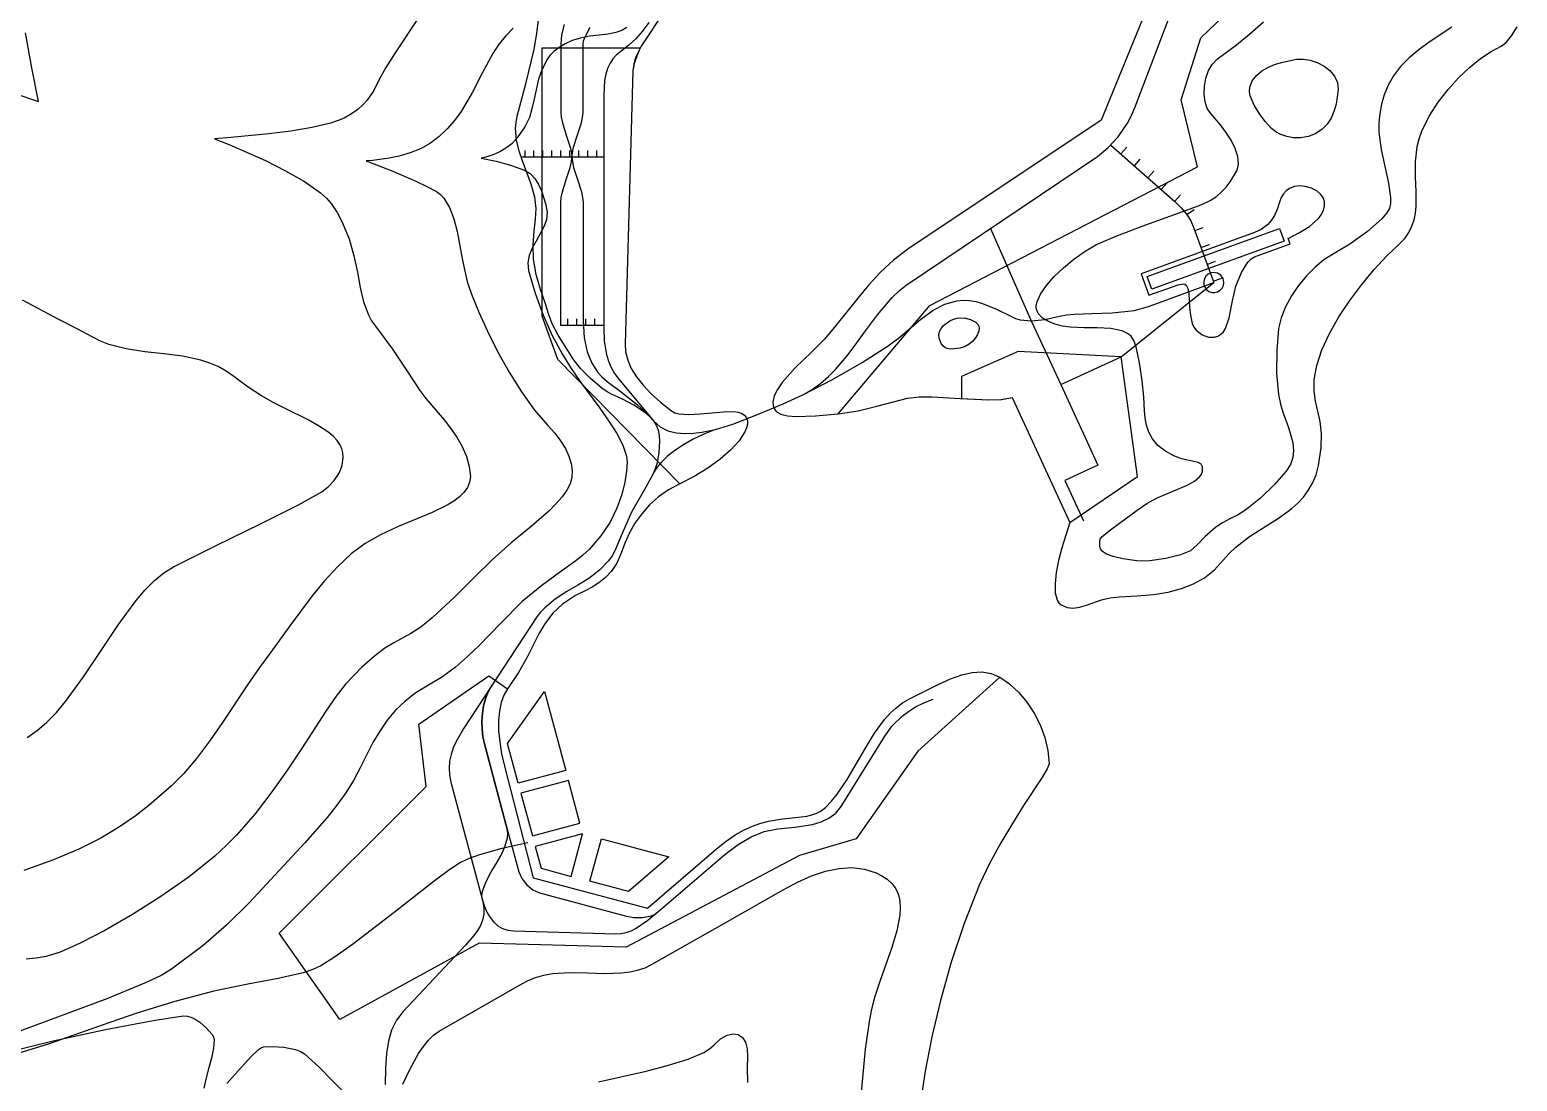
# Model space of a CAD drawing. Header units: millimetres. Extents: x 2 to 2848, y 1 to 2248.
# Drawn here: x 2238.1 to 2569.7, y 1083.5 to 1317.9 of the extents above; entities that cross this region are included whole.
import ezdxf

# ---------------------------------------------------------------- set-up
doc = ezdxf.new("R2010")
doc.units = ezdxf.units.MM
for name, color, linetype in [('1000m', 7, 'CONTINUOUS'), ('100m', 7, 'CONTINUOUS'), ('200m', 7, 'CONTINUOUS'), ('500m', 7, 'CONTINUOUS'), ('島嶼', 7, 'CONTINUOUS'), ('市街地', 7, 'CONTINUOUS'), ('新幹線', 7, 'CONTINUOUS'), ('東萊單軌', 7, 'CONTINUOUS'), ('河川・湖沼', 7, 'CONTINUOUS'), ('海岸線', 7, 'CONTINUOUS'), ('硅州地鉄', 7, 'CONTINUOUS'), ('硅州埠頭線', 7, 'CONTINUOUS'), ('空港', 7, 'CONTINUOUS'), ('臨海線', 7, 'CONTINUOUS'), ('長洲地鉄', 7, 'CONTINUOUS')]:
    doc.layers.add(name, color=color, linetype=linetype)

msp = doc.modelspace()

# ---------------------------------------------------------------- linework, layer by layer
at = {"layer": '1000m', "color": 1}
msp.add_lwpolyline([(2237.5384, 1160.19739), (2239.782995, 1161.692366), (2241.958656, 1163.561037), (2244.074276, 1165.748525), (2246.138745, 1168.199951), (2250.149796, 1173.6751), (2254.062937, 1179.547455), (2257.949299, 1185.377984), (2261.880011, 1190.727657), (2263.884226, 1193.084975), (2265.926201, 1195.157442), (2268.014829, 1196.89018), (2270.159, 1198.22831), (2279.661972, 1202.988893), (2289.55665, 1207.823445), (2298.020553, 1212.031559), (2303.2312, 1214.91283), (2304.688493, 1216.056428), (2306.009358, 1217.463577), (2307.082172, 1219.075365), (2307.795312, 1220.83288), (2308.037158, 1222.677211), (2307.946463, 1223.613523), (2307.696086, 1224.549448), (2307.272074, 1225.477621), (2306.660474, 1226.390678), (2305.847334, 1227.281256), (2304.8187, 1228.14199), (2302.520138, 1229.677473), (2300.171966, 1230.988026), (2295.227575, 1233.399614), (2292.581749, 1234.733284), (2289.787097, 1236.307295), (2286.818815, 1238.237964), (2283.6521, 1240.64161), (2281.958461, 1241.858784), (2280.161342, 1242.850777), (2278.275083, 1243.646659), (2276.314023, 1244.275496), (2272.224865, 1245.148311), (2268.008588, 1245.701765), (2263.779912, 1246.168403), (2259.653558, 1246.780769), (2255.744247, 1247.771406), (2253.906833, 1248.481247), (2252.1667, 1249.37286), (2248.564313, 1251.362401), (2244.630167, 1253.382948), (2236.523137, 1257.641085)], dxfattribs=at)
at = {"layer": '100m', "color": 1}
for points in [[(2371.256512, 1318.467131), (2370.164684, 1317.805574), (2368.798755, 1317.300653), (2367.116876, 1316.949155), (2365.0772, 1316.74787), (2362.888547, 1316.51506), (2360.888502, 1316.09558), (2359.087733, 1315.518088), (2357.496912, 1314.811242), (2356.126709, 1314.003701), (2354.987792, 1313.124121), (2354.090833, 1312.201162), (2353.4465, 1311.26348), (2352.187645, 1308.759183), (2351.558012, 1306.941499), (2350.5255, 1302.18199), (2350.097108, 1300.309717), (2349.533087, 1298.394842), (2348.539523, 1296.283292), (2346.8225, 1293.82099), (2345.590859, 1292.535191), (2344.260553, 1291.513222), (2342.912608, 1290.726605), (2341.62805, 1290.146865), (2339.573197, 1289.494111), (2338.7442, 1289.32715), (2342.141813, 1288.611298), (2345.289464, 1287.773747), (2348.4258, 1286.66735), (2349.668561, 1285.894431), (2350.711156, 1284.793007), (2351.566055, 1283.469731), (2352.245725, 1282.031255), (2353.129256, 1279.23531), (2353.4615, 1277.25839), (2353.323658, 1275.592647), (2352.773703, 1273.975456), (2351.044025, 1270.815664), (2350.167588, 1269.237529), (2349.485609, 1267.63688), (2349.149732, 1265.995949), (2349.3116, 1264.29697), (2350.8318, 1259.212857), (2352.617575, 1254.343012), (2354.620813, 1249.796685), (2356.7934, 1245.68312), (2358.68139, 1242.673317), (2360.798261, 1239.633122), (2365.207588, 1233.616094), (2367.244516, 1230.716526), (2368.99927, 1227.941101), (2370.344086, 1225.328451), (2371.1512, 1222.91721), (2371.290411, 1221.508278), (2371.203791, 1219.527219), (2370.836731, 1217.089766), (2370.134625, 1214.311654), (2369.042866, 1211.308616), (2367.506847, 1208.196387), (2365.471961, 1205.0907), (2362.8836, 1202.10729), (2361.44238, 1200.787768), (2359.850275, 1199.520812), (2356.271775, 1196.961156), (2352.264838, 1194.061438), (2347.9462, 1190.45477), (2343.168786, 1185.681984), (2338.321237, 1180.647131), (2335.760441, 1178.18925), (2333.049245, 1175.855236), (2330.143361, 1173.708217), (2326.9985, 1171.81132), (2324.22466, 1170.132588), (2321.806269, 1168.269288), (2319.690493, 1166.224836), (2317.8245, 1164.002651), (2316.155457, 1161.60615), (2314.630531, 1159.038749), (2311.8017, 1153.40492), (2310.31917, 1150.562115), (2308.588569, 1147.796436), (2306.623452, 1145.06658), (2304.437375, 1142.331245), (2299.456569, 1136.678929), (2293.7546, 1130.50907), (2287.144952, 1123.408608), (2282.027588, 1118.312647), (2276.776705, 1113.821768), (2269.7665, 1108.53655), (2267.42161, 1107.114887), (2264.120452, 1105.512559), (2255.300563, 1101.880931), (2233.3491, 1093.715)], [(2555.156362, 1318.488378), (2550.30085, 1315.322485), (2547.911461, 1313.565238), (2545.690887, 1311.700562), (2543.746558, 1309.735033), (2542.1859, 1307.67523), (2541.006359, 1305.563543), (2540.11622, 1303.445278), (2539.489175, 1301.331396), (2539.098912, 1299.232861), (2538.919124, 1297.160635), (2538.923498, 1295.125679), (2539.3795, 1291.21143), (2541.016575, 1283.751265), (2541.484291, 1280.556142), (2541.476971, 1279.22277), (2541.2504, 1278.11522), (2540.634702, 1277.028496), (2539.552008, 1275.770764), (2536.362737, 1272.970286), (2532.436798, 1270.16981), (2528.5284, 1267.82536), (2526.648015, 1266.61915), (2524.710627, 1265.016107), (2522.799547, 1263.092967), (2520.998087, 1260.926465), (2519.389561, 1258.593338), (2518.05728, 1256.170321), (2517.084555, 1253.734149), (2516.5547, 1251.36156), (2516.148398, 1246.465085), (2516.110412, 1241.375684), (2516.528445, 1236.602), (2516.935876, 1234.492504), (2517.4902, 1232.65268), (2518.764747, 1229.238309), (2519.305553, 1227.522353), (2519.6885, 1225.823936), (2519.843429, 1224.1606), (2519.700178, 1222.549883), (2519.188589, 1221.009327), (2518.2385, 1219.55647), (2515.622191, 1216.60106), (2512.602475, 1213.593026), (2509.267047, 1210.900699), (2507.508345, 1209.788029), (2505.7036, 1208.89241), (2504.005917, 1208.042114), (2502.540631, 1207.071231), (2500.184475, 1204.986949), (2498.389581, 1203.07806), (2496.9104, 1201.78306), (2494.682661, 1200.90782), (2491.375137, 1200.103909), (2487.841845, 1199.578306), (2486.257416, 1199.484551), (2484.9368, 1199.53799), (2484.9368, 1199.53799), (2481.851277, 1199.991457), (2479.651514, 1200.499738), (2478.188422, 1201.047483), (2477.312913, 1201.619345), (2476.875895, 1202.199977), (2476.72828, 1202.77403), (2476.7049, 1203.84101), (2476.78439, 1204.342758), (2477.156602, 1204.887418), (2478.739687, 1206.235343), (2481.375155, 1208.144526), (2484.984, 1210.87471), (2487.145757, 1212.341825), (2489.474133, 1213.561192), (2494.104562, 1215.528548), (2496.143528, 1216.412468), (2497.822936, 1217.320504), (2499.011241, 1218.320623), (2499.380123, 1218.876453), (2499.5769, 1219.48079), (2499.5992, 1220.502469), (2499.264128, 1221.129509), (2498.600186, 1221.493458), (2497.635875, 1221.72586), (2494.920159, 1222.322211), (2493.225759, 1222.949251), (2491.345, 1223.97093), (2489.647313, 1225.291511), (2488.427583, 1226.712945), (2487.602496, 1228.213308), (2487.088738, 1229.770674), (2486.802993, 1231.363119), (2486.661948, 1232.968718), (2486.4807, 1236.13168), (2486.121134, 1239.709754), (2485.56865, 1243.708771), (2484.770616, 1247.286838), (2484.26307, 1248.654923), (2483.6744, 1249.60206), (2482.88658, 1250.227277), (2481.826895, 1250.709984), (2480.556735, 1251.065528), (2479.137488, 1251.309256), (2476.097286, 1251.522656), (2473.1974, 1251.47296), (2470.079945, 1251.606242), (2468.351306, 1251.891505), (2466.659312, 1252.334445), (2465.116405, 1252.944011), (2463.835023, 1253.72915), (2462.927608, 1254.698811), (2462.5066, 1255.86194), (2462.520287, 1256.537442), (2462.694506, 1257.293609), (2463.481527, 1259.002998), (2464.781644, 1260.900216), (2466.508838, 1262.895374), (2468.577089, 1264.89858), (2470.90038, 1266.819945), (2473.39269, 1268.569578), (2475.968, 1270.05759), (2480.124392, 1271.877973), (2486.096337, 1274.180617), (2497.6703, 1278.2895), (2499.615423, 1279.034668), (2501.267489, 1279.865524), (2502.66572, 1280.779815), (2503.849337, 1281.77529), (2504.857563, 1282.849695), (2505.729617, 1284.000776), (2507.2221, 1286.52396), (2507.491987, 1287.226051), (2507.609745, 1287.991986), (2507.446994, 1289.671388), (2506.850077, 1291.474169), (2505.935225, 1293.31233), (2504.81867, 1295.097873), (2503.616644, 1296.742799), (2501.4211, 1299.25881), (2500.64898, 1300.379883), (2500.155306, 1301.842976), (2499.937886, 1303.534083), (2499.994525, 1305.339196), (2500.32303, 1307.144308), (2500.921206, 1308.83541), (2501.786861, 1310.298497), (2502.9178, 1311.41956), (2507.167005, 1314.609159), (2510.117521, 1316.991871), (2513.203787, 1319.689903)], [(2321.3041, 1082.90333), (2322.91105, 1086.331829), (2324.83525, 1089.73573), (2325.89635, 1091.287788), (2327.0128, 1092.664896), (2328.176612, 1093.810786), (2329.3798, 1094.66919), (2347.305, 1104.96568), (2349.065754, 1105.948527), (2350.883395, 1106.680899), (2352.74831, 1107.196675), (2354.650887, 1107.529738), (2358.53058, 1107.783242), (2362.445575, 1107.712456), (2366.318973, 1107.588427), (2370.073875, 1107.682199), (2371.88286, 1107.895463), (2373.633384, 1108.264818), (2375.315834, 1108.824147), (2376.9206, 1109.60733), (2393.17405, 1118.861485), (2406.0828, 1126.19216), (2409.289725, 1127.922621), (2412.444941, 1129.324211), (2415.530729, 1130.356653), (2418.529375, 1130.979672), (2421.423161, 1131.152995), (2424.194372, 1130.836346), (2426.82529, 1129.989449), (2428.082603, 1129.354572), (2429.2982, 1128.57203), (2430.416883, 1127.572589), (2431.240222, 1126.416903), (2431.79449, 1125.119873), (2432.105958, 1123.696397), (2432.200899, 1122.161377), (2432.105587, 1120.529711), (2431.449288, 1117.036046), (2430.34724, 1113.334602), (2429.009623, 1109.544577), (2427.646617, 1105.785173), (2426.4684, 1102.17559), (2425.822795, 1099.632595), (2425.27385, 1096.840935), (2424.403375, 1090.668967), (2423.1341, 1077.07187)], [(2233.6788, 1090.18536), (2243.368425, 1092.543311), (2255.0163, 1095.052449), (2265.657825, 1097.107624), (2272.3284, 1098.10369), (2273.309047, 1098.049665), (2274.255964, 1097.774528), (2275.162027, 1097.322527), (2276.020112, 1096.737913), (2277.563855, 1095.347834), (2278.8302, 1093.95828), (2279.119408, 1093.42642), (2279.247362, 1092.716295), (2279.115916, 1090.874038), (2278.628674, 1088.657094), (2277.97845, 1086.291045), (2277.358057, 1084.001476), (2276.960309, 1082.013969)], [(2282.089604, 1083.037491), (2283.9574, 1085.11995), (2287.565959, 1089.157662), (2289.07808, 1090.560952), (2289.711085, 1090.987964), (2290.243, 1091.18589), (2292.218114, 1091.288597), (2294.800662, 1091.11091), (2297.381955, 1090.588605), (2298.481914, 1090.178151), (2299.3533, 1089.65746), (2302.570573, 1086.77215), (2305.727837, 1083.550759), (2308.776258, 1080.482245)]]:
    msp.add_lwpolyline(points, dxfattribs=at)
msp.add_lwpolyline([(2445.5546, 1246.96496), (2443.42205, 1246.767102), (2442.680323, 1246.884558), (2442.1103, 1247.132081), (2441.678483, 1247.499031), (2441.351375, 1247.974767), (2440.8773, 1249.21003), (2440.800675, 1249.924671), (2440.965759, 1250.647535), (2441.333639, 1251.351765), (2441.8654, 1252.010504), (2443.264916, 1253.084076), (2444.054843, 1253.445194), (2444.853, 1253.65339), (2446.430177, 1253.682261), (2447.881737, 1253.352316), (2449.023305, 1252.775346), (2449.6705, 1252.06314), (2449.791377, 1251.491109), (2449.71125, 1250.795418), (2449.439854, 1250.028576), (2448.986925, 1249.243094), (2448.362199, 1248.491481), (2447.575412, 1247.826248), (2446.636301, 1247.299904), (2445.5546, 1246.96496)], close=True, dxfattribs=at)
at = {"layer": '200m', "color": 1}
msp.add_lwpolyline([(2345.913922, 1318.283867), (2344.246725, 1316.585619), (2342.733493, 1314.702611), (2341.366528, 1312.681034), (2339.0406, 1308.40693), (2336.846056, 1304.021965), (2334.294325, 1299.73554), (2332.834475, 1297.72166), (2331.225281, 1295.84327), (2329.446728, 1294.137323), (2327.4788, 1292.64077), (2325.279118, 1291.415198), (2322.913153, 1290.472923), (2320.522556, 1289.776995), (2318.248975, 1289.290461), (2314.619459, 1288.797769), (2313.1578, 1288.69923), (2319.102975, 1286.416424), (2324.243409, 1284.209573), (2326.68737, 1283.028394), (2328.7926, 1281.86723), (2329.671906, 1281.211269), (2330.444397, 1280.388639), (2331.709741, 1278.315738), (2332.670232, 1275.793256), (2333.407475, 1272.96592), (2334.538622, 1266.975602), (2335.095731, 1264.102076), (2335.756, 1261.50261), (2336.763281, 1258.62132), (2338.260497, 1254.961308), (2340.177858, 1250.755778), (2342.445575, 1246.237935), (2344.993857, 1241.640984), (2347.752916, 1237.19813), (2350.65296, 1233.142577), (2353.6242, 1229.70753), (2355.175729, 1227.994595), (2356.485011, 1226.275062), (2357.540678, 1224.564665), (2358.331363, 1222.879139), (2358.845695, 1221.234219), (2359.072308, 1219.645641), (2358.999832, 1218.12914), (2358.6169, 1216.70045), (2357.8907, 1215.284472), (2356.822689, 1213.79767), (2355.452899, 1212.243123), (2353.821363, 1210.62391), (2349.93318, 1207.203805), (2345.4784, 1203.56199), (2341.194067, 1199.790839), (2337.217638, 1195.859565), (2332.970214, 1191.608041), (2327.8729, 1186.87614), (2325.289441, 1184.79174), (2323.129303, 1183.366166), (2319.329075, 1181.304469), (2317.314027, 1180.074832), (2314.972384, 1178.316992), (2312.116668, 1175.734194), (2308.5594, 1172.02968), (2306.457979, 1169.413835), (2304.126916, 1166.046631), (2298.6998, 1157.653174), (2295.565718, 1152.92443), (2292.125934, 1148.039352), (2288.361433, 1143.146693), (2284.2532, 1138.39521), (2281.95932, 1136.069004), (2279.395809, 1133.734906), (2273.650041, 1129.122332), (2267.396189, 1124.716072), (2261.01455, 1120.674711), (2254.885417, 1117.156836), (2249.389084, 1114.321033), (2244.905847, 1112.325885), (2241.816, 1111.32998), (2239.557312, 1110.967646), (2237.32018, 1110.771595)], dxfattribs=at)
for points in [[(2510.1021, 1305.15623), (2510.657549, 1306.552338), (2511.593727, 1307.744077), (2512.827544, 1308.745217), (2514.275913, 1309.56953), (2515.855742, 1310.230787), (2517.483942, 1310.742761), (2520.5531, 1311.37394), (2522.025371, 1311.415024), (2523.599956, 1311.1569), (2525.180738, 1310.622825), (2526.6716, 1309.836051), (2527.976424, 1308.819834), (2528.999094, 1307.597429), (2529.643491, 1306.192089), (2529.8135, 1304.62707), (2529.356672, 1301.338379), (2528.894941, 1299.75062), (2528.242525, 1298.260529), (2527.373068, 1296.913065), (2526.260216, 1295.753187), (2524.877611, 1294.825852), (2523.1989, 1294.17602), (2521.438281, 1293.85692), (2519.829591, 1293.855629), (2518.37593, 1294.117888), (2517.0804, 1294.589435), (2515.946101, 1295.216011), (2514.976134, 1295.943356), (2513.5416, 1297.48331), (2512.311881, 1299.170208), (2511.067125, 1301.132829), (2510.199731, 1303.18892), (2510.03017, 1304.195064), (2510.1021, 1305.15623)], [(2485.8848, 1263.54102), (2487.6328, 1258.73438), (2494.1379, 1261.10039), (2495.252065, 1261.312422), (2495.645655, 1261.220554), (2495.947972, 1261.008976), (2496.331949, 1260.26333), (2496.510325, 1259.148765), (2496.675591, 1256.105992), (2496.875138, 1254.324342), (2497.2944, 1252.46689), (2497.645669, 1251.66707), (2498.155547, 1250.980619), (2499.48535, 1249.960201), (2500.952253, 1249.430398), (2502.2247, 1249.41597), (2503.010597, 1249.666894), (2503.680545, 1250.047415), (2504.252068, 1250.601376), (2504.742688, 1251.372622), (2505.551311, 1253.742352), (2506.2466, 1257.50736), (2507.033397, 1260.80159), (2508.259825, 1263.8024), (2509.708816, 1266.10292), (2510.448938, 1266.863424), (2511.1633, 1267.29628), (2519.1426, 1270.20117), (2518.699, 1271.4201), (2521.221263, 1272.715071), (2523.406914, 1274.10981), (2525.3492, 1275.80363), (2526.07393, 1276.759091), (2526.559869, 1277.731399), (2526.796892, 1278.696765), (2526.774875, 1279.6314), (2526.483692, 1280.511516), (2525.913219, 1281.313323), (2525.05333, 1282.013034), (2523.8939, 1282.58686), (2522.486251, 1283.000472), (2521.218577, 1283.12914), (2520.094661, 1283.0018), (2519.118288, 1282.647389), (2518.293241, 1282.094842), (2517.623305, 1281.373096), (2517.112263, 1280.511087), (2516.7639, 1279.53775), (2516.231607, 1277.86791), (2515.606523, 1276.504606), (2514.911069, 1275.411768), (2514.167663, 1274.553329), (2512.62667, 1273.39537), (2511.1629, 1272.74218)]]:
    msp.add_lwpolyline(points, close=True, dxfattribs=at)
at = {"layer": '500m', "color": 1}
for points in [[(2324.7005, 1320.54947), (2319.730613, 1313.03911), (2317.50313, 1309.534558), (2315.9467, 1306.66428), (2314.816573, 1304.384673), (2313.342713, 1302.22147), (2312.38989, 1301.18489), (2311.246745, 1300.179054), (2309.878481, 1299.204512), (2308.2503, 1298.26181), (2306.896144, 1297.6712), (2305.213572, 1297.12485), (2301.092663, 1296.161533), (2296.346534, 1295.365064), (2291.43415, 1294.728648), (2282.946463, 1293.908786), (2279.3013, 1293.64758), (2282.74987, 1292.266849), (2290.668038, 1288.759948), (2295.165309, 1286.506975), (2299.414486, 1284.079809), (2302.960404, 1281.597569), (2304.327403, 1280.373019), (2305.3479, 1279.17937), (2306.643421, 1277.18443), (2307.723029, 1275.2043), (2309.342036, 1271.308469), (2310.419971, 1267.531871), (2311.171888, 1263.9145), (2311.812837, 1260.49635), (2312.55787, 1257.317414), (2313.622041, 1254.417686), (2314.341006, 1253.085023), (2315.2204, 1251.83716), (2319.023161, 1246.699412), (2322.261013, 1241.812778), (2325.107983, 1237.518962), (2326.439271, 1235.701144), (2327.7381, 1234.15967), (2330.533619, 1230.978585), (2331.972804, 1229.126131), (2333.33255, 1227.134903), (2334.532565, 1225.031775), (2335.492556, 1222.843624), (2336.132232, 1220.597324), (2336.3713, 1218.31975), (2336.206789, 1217.053777), (2335.720533, 1215.887333), (2334.944259, 1214.808679), (2333.909695, 1213.806079), (2332.648569, 1212.867794), (2331.192607, 1211.982088), (2327.823088, 1210.32146), (2320.142036, 1207.114694), (2316.338144, 1205.380755), (2312.8971, 1203.43458), (2309.77182, 1201.072511), (2306.756513, 1198.245162), (2303.867055, 1195.090034), (2301.119325, 1191.744633), (2296.11255, 1185.03302), (2291.8632, 1179.21035), (2289.35891, 1175.770277), (2286.698156, 1171.886248), (2281.07145, 1163.507719), (2278.187595, 1159.373913), (2275.311469, 1155.517545), (2272.484121, 1152.118961), (2269.7466, 1149.35851), (2264.722203, 1145.017859), (2261.669807, 1142.659274), (2258.11675, 1140.22606), (2253.957637, 1137.756373), (2249.087072, 1135.288371), (2243.399658, 1132.860211), (2236.79, 1130.51005)], [(2234.839033, 1303.702343), (2240.111, 1301.93146), (2238.604684, 1309.419636), (2237.192859, 1317.281561)], [(2364.966172, 1083.37931), (2375.58345, 1085.788075), (2380.567605, 1087.088926), (2384.937878, 1088.477475), (2388.3961, 1089.971263), (2389.690013, 1090.763103), (2390.6441, 1091.58783), (2392.162718, 1092.979297), (2393.602414, 1093.809502), (2394.919337, 1094.113521), (2396.069637, 1093.926435), (2397.009464, 1093.28332), (2397.694967, 1092.219256), (2398.082296, 1090.76932), (2398.1276, 1088.96859), (2398.090322, 1086.506472), (2398.180211, 1083.23315)]]:
    msp.add_lwpolyline(points, dxfattribs=at)
at = {"layer": '島嶼', "color": 3}
msp.add_lwpolyline([(2495.8284, 1343.76209), (2476.9759, 1297.75644), (2433.8556, 1269.01612), (2430.659965, 1266.601741), (2427.803195, 1263.929889), (2425.190694, 1261.065834), (2422.727863, 1258.074844), (2417.872823, 1251.973136), (2415.291421, 1248.992957), (2412.4813, 1246.14692), (2408.79405, 1242.598521), (2405.857025, 1239.30203), (2404.804484, 1237.766227), (2404.101062, 1236.314974), (2403.800616, 1234.955461), (2403.957, 1233.69488), (2404.553016, 1232.818178), (2405.613545, 1232.224982), (2407.078937, 1231.874453), (2408.889538, 1231.725754), (2413.307761, 1231.870489), (2418.391, 1232.33248), (2422.8137, 1233.015635), (2426.984625, 1234.004955), (2430.714363, 1235.020127), (2433.8135, 1235.78084), (2436.383271, 1236.081088), (2439.278575, 1236.106516), (2445.594525, 1235.724812), (2451.858837, 1235.419538), (2454.689595, 1235.540501), (2457.169, 1235.9745), (2470.0156, 1208.07126), (2468.226816, 1202.423333), (2467.506375, 1199.603125), (2466.9824, 1196.925252), (2466.715262, 1194.49459), (2466.765334, 1192.416013), (2467.192989, 1190.794395), (2467.567277, 1190.187719), (2468.0586, 1189.73461), (2468.0586, 1189.73461), (2469.395473, 1189.120796), (2470.764394, 1188.989133), (2472.191055, 1189.218652), (2473.70115, 1189.688389), (2477.074406, 1190.864643), (2478.988952, 1191.329227), (2481.0897, 1191.55016), (2485.047267, 1191.724162), (2488.656634, 1192.053448), (2491.939316, 1192.580354), (2494.916825, 1193.347216), (2497.610675, 1194.396369), (2500.042378, 1195.770149), (2502.233449, 1197.510891), (2504.2054, 1199.66093), (2505.555054, 1201.21079), (2507.000022, 1202.597665), (2510.091795, 1204.995955), (2516.493937, 1209.085151), (2519.467878, 1211.230037), (2520.824471, 1212.426859), (2522.066111, 1213.744432), (2523.171771, 1215.211131), (2524.120423, 1216.855327), (2524.891042, 1218.705396), (2525.4626, 1220.78971), (2526.061152, 1224.757117), (2526.11608, 1227.958499), (2525.806402, 1230.607917), (2525.311138, 1232.919427), (2524.809306, 1235.10709), (2524.479927, 1237.384962), (2524.502018, 1239.967103), (2525.0546, 1243.06757), (2526.220147, 1246.592479), (2527.898753, 1250.24853), (2529.995864, 1253.950694), (2532.416925, 1257.613944), (2535.067383, 1261.15325), (2537.852684, 1264.483583), (2540.678275, 1267.519916), (2543.4496, 1270.17722), (2544.655236, 1271.43228), (2545.582273, 1272.754513), (2546.264972, 1274.13861), (2546.737592, 1275.57926), (2547.034396, 1277.071153), (2547.189643, 1278.608978), (2547.212513, 1281.801184), (2547.080287, 1285.113395), (2547.067052, 1288.503128), (2547.446894, 1291.927901), (2547.869871, 1293.640151), (2548.4939, 1295.34523), (2550.147391, 1298.654356), (2552.113036, 1301.760625), (2554.314553, 1304.630824), (2556.675663, 1307.231741), (2559.120083, 1309.530163), (2561.571533, 1311.492877), (2563.953732, 1313.08667), (2566.1904, 1314.27833), (2567.305221, 1315.110798), (2568.498154, 1316.574241), (2569.749615, 1318.586951)], dxfattribs=at)
at = {"layer": '市街地', "color": 7}
msp.add_lwpolyline([(2495.8284, 1343.76209), (2476.9759, 1297.75644), (2433.8556, 1269.01612), (2430.659965, 1266.601741), (2427.803195, 1263.929889), (2425.190694, 1261.065834), (2422.727862, 1258.074844), (2417.872823, 1251.973136), (2415.291421, 1248.992957), (2412.4813, 1246.14692), (2408.79405, 1242.598521), (2405.857025, 1239.30203), (2404.804484, 1237.766227), (2404.101062, 1236.314974), (2403.800616, 1234.955461), (2403.957, 1233.69488), (2404.553016, 1232.818178), (2405.613545, 1232.224982), (2407.078937, 1231.874453), (2408.889538, 1231.725754), (2413.307761, 1231.870489), (2418.391, 1232.33248), (2438.7827, 1256.49638), (2498.4549, 1287.34827), (2494.8005, 1302.33794), (2499.215, 1316.16291), (2511.4778, 1327.95551)], dxfattribs=at)
for points in [[(2374.2562, 1313.89797), (2373.45095, 1312.058506), (2372.885528, 1310.38265), (2372.6037, 1308.75691), (2370.8574, 1247.92043), (2370.978362, 1246.102317), (2371.442461, 1244.267503), (2372.245708, 1242.417322), (2373.384112, 1240.553108), (2374.853684, 1238.676193), (2376.650433, 1236.787911), (2378.770368, 1234.889596), (2381.2095, 1232.98258), (2381.963605, 1232.573343), (2382.87608, 1232.3111), (2385.073594, 1232.137387), (2387.596955, 1232.281031), (2390.241075, 1232.561619), (2392.800867, 1232.79874), (2395.071244, 1232.811984), (2396.033811, 1232.678272), (2396.847117, 1232.420937), (2397.485525, 1232.017427), (2397.9234, 1231.44519), (2398.129491, 1230.765853), (2398.127817, 1230.002607), (2397.930424, 1229.166488), (2397.549355, 1228.268534), (2396.284368, 1226.331265), (2394.429213, 1224.279096), (2392.080243, 1222.200321), (2389.333814, 1220.183235), (2386.286281, 1218.316133), (2383.034, 1216.68731), (2355.8664, 1244.41297), (2352.347, 1254.06727), (2352.347, 1313.89797)], [(2445.8465, 1235.70633), (2451.974813, 1235.419594), (2454.741833, 1235.545673), (2457.169, 1235.9745), (2470.0156, 1208.07126), (2485.0944, 1218.31514), (2481.4167, 1245.01841), (2458.4614, 1246.23783), (2445.8465, 1240.62981)], [(2344.6345, 1170.99038), (2343.820516, 1169.586765), (2343.218256, 1167.937904), (2342.826288, 1166.05903), (2342.643175, 1163.965375), (2342.667484, 1161.672171), (2342.897781, 1159.194651), (2343.332631, 1156.548046), (2343.9706, 1153.74759), (2350.3702, 1128.87636), (2375.859, 1122.09786), (2391.2053, 1135.32473), (2393.361031, 1137.046154), (2395.42619, 1138.440592), (2397.40198, 1139.545455), (2399.289605, 1140.398156), (2401.090269, 1141.036106), (2402.805177, 1141.496716), (2405.982537, 1142.035566), (2408.831319, 1142.314), (2411.361152, 1142.631311), (2412.509472, 1142.898075), (2413.581668, 1143.286793), (2414.578943, 1143.834878), (2415.5025, 1144.57974), (2416.860553, 1146.002961), (2418.115671, 1147.529479), (2420.384289, 1150.814292), (2424.425337, 1157.764199), (2426.466505, 1161.116822), (2428.700592, 1164.179579), (2429.931971, 1165.553433), (2431.261968, 1166.796233), (2432.707379, 1167.888448), (2434.285, 1168.81055), (2440.683767, 1171.990261), (2443.43604, 1173.213115), (2445.947212, 1174.122191), (2448.260015, 1174.665656), (2450.417177, 1174.791676), (2452.461428, 1174.448418), (2454.4355, 1173.58405), (2436.1194, 1157.11702), (2422.3618, 1137.57203), (2409.7289, 1133.87415), (2371.12, 1113.41833), (2338.3171, 1114.31749), (2307.2863, 1097.31121), (2293.7224, 1116.51017), (2326.4969, 1149.23989), (2324.8804, 1163.10769), (2340.4815, 1173.904)], [(2347.0405, 1149.99706), (2344.666, 1158.85849), (2352.9065, 1170.39477), (2357.6131, 1152.82993)], [(2347.6502, 1147.7217), (2350.1838, 1138.26599), (2350.1838, 1138.26599), (2360.7563, 1141.09921), (2358.2228, 1150.55457)], [(2350.8253, 1135.87189), (2352.1294, 1131.00493), (2358.8556, 1129.21627), (2361.398, 1138.70457)], [(2365.5725, 1137.58604), (2380.5824, 1133.56411), (2371.6077, 1125.82505), (2363.0325, 1128.10549)]]:
    msp.add_lwpolyline(points, close=True, dxfattribs=at)
at = {"layer": '新幹線', "color": 1}
for points in [[(2350.5917, 1313.53435), (2351.213866, 1317.182706), (2351.699625, 1321.289947), (2352.3115, 1328.54945), (2352.505764, 1331.755455), (2352.824088, 1335.544371), (2353.464892, 1339.358091), (2353.968232, 1341.099845), (2354.6266, 1342.63851)], [(2350.4594, 1266.76924), (2350.384973, 1270.006252), (2350.608212, 1273.020023), (2350.90587, 1275.736137), (2351.0547, 1278.08018), (2350.718806, 1280.581319), (2349.905425, 1283.504138), (2348.012, 1288.72966), (2347.267855, 1290.856662), (2346.672537, 1293.293721), (2346.449277, 1295.929217), (2346.546926, 1297.286498), (2346.8213, 1298.65153), (2348.731287, 1305.844896), (2350.5917, 1313.53435)], [(2350.4594, 1266.76924), (2350.384973, 1270.006252), (2350.608212, 1273.020023), (2350.90587, 1275.736137), (2351.0547, 1278.08018), (2350.718806, 1280.581319), (2349.905425, 1283.504138), (2348.012, 1288.72966), (2347.267855, 1290.856662), (2346.672537, 1293.293721), (2346.449277, 1295.929217), (2346.546926, 1297.286498), (2346.8213, 1298.65153), (2348.731287, 1305.844896), (2350.5917, 1313.53435)], [(2377.174, 1230.78197), (2376.248662, 1231.769344), (2375.18755, 1232.674172), (2372.802175, 1234.253124), (2370.306213, 1235.552691), (2367.988, 1236.60674), (2366.862266, 1237.2129), (2365.651483, 1238.047757), (2363.173938, 1240.15731), (2360.953698, 1242.44288), (2359.3891, 1244.41195), (2355.91385, 1249.823795), (2354.5822, 1252.344907), (2353.7667, 1254.59841), (2353.026664, 1257.048904), (2352.013788, 1260.063706), (2351.050542, 1263.388568), (2350.4594, 1266.76924)]]:
    msp.add_lwpolyline(points, dxfattribs=at)
at = {"layer": '東萊單軌', "color": 6}
for points in [[(2452.2899, 1273.62507), (2461.419, 1253.04399), (2467.9674, 1238.82263), (2476.2687, 1220.86405), (2468.8604, 1217.42447), (2473.0276, 1208.42863)], [(2467.9674, 1238.82263), (2481.4167, 1245.01841), (2502.081, 1261.60497)]]:
    msp.add_lwpolyline(points, dxfattribs=at)
at = {"layer": '東萊單軌', "color": 1}
for points in [[(2452.2899, 1273.62507), (2461.419, 1253.04399), (2467.9674, 1238.82263), (2476.2687, 1220.86405), (2468.8604, 1217.42447), (2473.0276, 1208.42863)], [(2467.9674, 1238.82263), (2481.4167, 1245.01841), (2502.081, 1261.60497)]]:
    msp.add_lwpolyline(points, dxfattribs=at)
at = {"layer": '河川・湖沼', "color": 4}
msp.add_lwpolyline([(2349.1572, 1136.67617), (2343.369137, 1135.42502), (2338.42297, 1134.032085), (2336.104452, 1133.193654), (2334.1433, 1132.27958), (2331.768904, 1130.711438), (2328.302661, 1128.118326), (2319.410113, 1121.159506), (2310.096608, 1114.00775), (2306.10417, 1111.173469), (2302.9931, 1109.26769), (2301.273465, 1108.42314), (2299.084011, 1107.698458), (2293.517337, 1106.448132), (2286.73647, 1105.195575), (2279.1848, 1103.61965), (2270.481484, 1101.314076), (2261.97615, 1098.688328), (2254.266191, 1096.066647), (2247.949, 1093.77328), (2242.243915, 1091.796258), (2235.702952, 1089.762956)], dxfattribs=at)
at = {"layer": '海岸線', "color": 4}
msp.add_lwpolyline([(2378.2468, 1319.97847), (2376.259711, 1316.92052), (2374.472787, 1314.25549), (2373.740658, 1312.965064), (2373.162095, 1311.64656), (2372.771606, 1310.257876), (2372.6037, 1308.75691), (2370.8574, 1247.92043), (2370.978362, 1246.102317), (2371.442461, 1244.267503), (2372.245708, 1242.417322), (2373.384112, 1240.553108), (2374.853684, 1238.676193), (2376.650433, 1236.787911), (2378.770368, 1234.889596), (2381.2095, 1232.98258), (2381.963605, 1232.573343), (2382.87608, 1232.3111), (2385.073594, 1232.137387), (2387.596955, 1232.281031), (2390.241075, 1232.561619), (2392.800867, 1232.79874), (2395.071244, 1232.811984), (2396.033811, 1232.678272), (2396.847117, 1232.420937), (2397.485525, 1232.017427), (2397.9234, 1231.44519), (2398.129491, 1230.765853), (2398.127817, 1230.002607), (2397.930424, 1229.166488), (2397.549355, 1228.268534), (2396.284368, 1226.331265), (2394.429212, 1224.279096), (2392.080243, 1222.200321), (2389.333814, 1220.183235), (2386.286281, 1218.316133), (2383.034, 1216.68731), (2380.518018, 1215.36558), (2378.272067, 1213.791366), (2376.287067, 1212.003858), (2374.553937, 1210.042246), (2373.063597, 1207.945721), (2371.806964, 1205.753473), (2370.774959, 1203.504692), (2369.9585, 1201.23857), (2369.043985, 1199.05979), (2367.859381, 1197.265117), (2366.489274, 1195.804944), (2365.01825, 1194.629662), (2363.530895, 1193.689664), (2362.111794, 1192.935342), (2359.8167, 1191.78529), (2356.917894, 1189.85679), (2354.749586, 1187.855477), (2353.089532, 1185.72192), (2351.715487, 1183.396688), (2348.936445, 1177.933472), (2347.086958, 1174.676626), (2344.6345, 1170.99038), (2343.820512, 1169.586765), (2343.218242, 1167.937904), (2342.826261, 1166.05903), (2342.643137, 1163.965375), (2342.66744, 1161.672171), (2342.897739, 1159.194651), (2343.332603, 1156.548046), (2343.9706, 1153.74759), (2350.3702, 1128.87636), (2375.859, 1122.09786), (2391.2053, 1135.32473), (2393.361031, 1137.046154), (2395.42619, 1138.440592), (2397.40198, 1139.545455), (2399.289605, 1140.398156), (2401.090269, 1141.036106), (2402.805177, 1141.496716), (2405.982537, 1142.035566), (2408.831319, 1142.314), (2411.361152, 1142.631311), (2412.509472, 1142.898075), (2413.581668, 1143.286793), (2414.578943, 1143.834878), (2415.5025, 1144.57974), (2416.860553, 1146.002961), (2418.115671, 1147.529479), (2420.384289, 1150.814292), (2424.425337, 1157.764199), (2426.466505, 1161.116822), (2428.700592, 1164.179579), (2429.931971, 1165.553433), (2431.261968, 1166.796233), (2432.707379, 1167.888448), (2434.285, 1168.81055), (2440.683767, 1171.990261), (2443.43604, 1173.213115), (2445.947212, 1174.122191), (2448.260015, 1174.665656), (2450.417177, 1174.791676), (2452.461428, 1174.448418), (2454.4355, 1173.58405), (2456.589736, 1172.09255), (2458.610086, 1170.233616), (2460.451503, 1168.060179), (2462.068937, 1165.625169), (2463.417343, 1162.981518), (2464.45167, 1160.182157), (2465.126872, 1157.280017), (2465.3979, 1154.32803), (2464.963326, 1153.206641), (2463.751869, 1151.188603), (2459.6914, 1144.971181), (2457.188935, 1141.026095), (2454.602681, 1136.692956), (2452.105912, 1132.098915), (2449.8719, 1127.37112), (2446.446912, 1118.716889), (2443.547706, 1110.052882), (2441.149923, 1101.558623), (2439.2292, 1093.413636), (2437.761177, 1085.797445), (2436.721494, 1078.889573)], dxfattribs=at)
at = {"layer": '硅州地鉄', "color": 5}
for points in [[(2357.247553, 1319.088824), (2356.701592, 1316.810013), (2356.5, 1314.73797), (2356.5, 1299.49997), (2356.607422, 1298.434718), (2356.890625, 1297.201172), (2357.75, 1294.460212), (2358.609375, 1291.739132), (2358.892578, 1290.530434), (2359, 1289.49997), (2359.107422, 1288.463827), (2359.390625, 1287.251781), (2360.25, 1284.529584), (2361.109375, 1281.79258), (2361.392578, 1280.562025), (2361.5, 1279.49997), (2361.5, 1253.04532), (2361.737567, 1249.237564), (2362.404088, 1246.14433), (2363.430289, 1243.632181), (2364.7469, 1241.56768), (2365.651556, 1240.595806), (2366.880545, 1239.553107), (2370.033563, 1237.181831), (2373.650023, 1234.307052), (2375.458318, 1232.634974), (2377.174, 1230.78197)], [(2356.5, 1252.01633), (2356.5, 1279.49997), (2356.607422, 1280.56716), (2356.890625, 1281.799344), (2357.75, 1284.533169), (2358.609375, 1287.250395), (2358.892578, 1288.461829), (2359, 1289.49997), (2359.107422, 1290.533476), (2359.390625, 1291.747415), (2360.25, 1294.479435), (2361.109375, 1297.221723), (2361.392578, 1298.448495), (2361.5, 1299.49997), (2361.5, 1314.73797), (2361.612194, 1315.503179), (2361.931774, 1316.388762), (2363.09108, 1318.479751)]]:
    msp.add_lwpolyline(points, dxfattribs=at)
at = {"layer": '硅州地鉄', "color": 6}
for points in [[(2348.549, 1289.49997), (2348.549, 1290.99997)], [(2350.549, 1289.49997), (2350.549, 1290.99997)], [(2352.549, 1289.49997), (2352.549, 1290.99997)], [(2354.549, 1289.49997), (2354.549, 1290.99997)], [(2356.549, 1289.49997), (2356.549, 1290.99997)], [(2358.549, 1289.49997), (2358.549, 1290.99997)], [(2360.549, 1289.49997), (2360.549, 1290.99997)], [(2362.549, 1289.49997), (2362.549, 1290.99997)], [(2364.549, 1289.49997), (2364.549, 1290.99997)], [(2366.089, 1289.49997), (2359, 1289.49997), (2347.7541, 1289.49997)], [(2358.089, 1252.01635), (2358.089, 1253.51635)], [(2360.089, 1252.01635), (2360.089, 1253.51635)], [(2362.089, 1252.01635), (2362.089, 1253.51635)], [(2364.089, 1252.01635), (2364.089, 1253.51635)], [(2366.089, 1252.01635), (2356.5, 1252.01635)]]:
    msp.add_lwpolyline(points, dxfattribs=at)
at = {"layer": '硅州埠頭線', "color": 1}
for points in [[(2391.018, 1228.81698), (2388.40507, 1227.785271), (2386.014147, 1226.640676), (2383.861119, 1225.414976), (2381.961875, 1224.139955), (2380.332303, 1222.847393), (2378.988291, 1221.569072), (2377.945727, 1220.336774), (2377.2205, 1219.18228)], [(2391.018, 1228.81697), (2388.40507, 1227.785261), (2386.014147, 1226.640666), (2383.861119, 1225.414966), (2381.961875, 1224.139945), (2380.332303, 1222.847383), (2378.988291, 1221.569062), (2377.945727, 1220.336764), (2377.2205, 1219.18227)], [(2339.046, 1123.91398), (2338.939745, 1124.867803), (2339.073591, 1125.896241), (2339.8608, 1128.062864), (2341.006059, 1130.185662), (2342.1078, 1132.03645), (2343.120398, 1133.814798), (2344.069088, 1135.779956), (2344.658583, 1137.793192), (2344.726356, 1138.774484), (2344.5936, 1139.71577), (2347.1468, 1130.18696), (2347.822216, 1128.705795), (2348.93895, 1127.325869), (2350.318259, 1126.217838), (2351.7814, 1125.55236), (2371.1523, 1120.36197), (2372.796539, 1120.067097), (2374.647937, 1120.027152), (2376.445917, 1120.340522), (2377.243444, 1120.660445), (2377.9299, 1121.10559)], [(2339.046, 1123.91398), (2338.939745, 1124.867803), (2339.073591, 1125.896241), (2339.8608, 1128.062864), (2341.006059, 1130.185662), (2342.1078, 1132.03645), (2343.120398, 1133.814798), (2344.069088, 1135.779956), (2344.658583, 1137.793192), (2344.726356, 1138.774484), (2344.5936, 1139.71577), (2347.1468, 1130.18696), (2347.822216, 1128.705795), (2348.93895, 1127.325869), (2350.318259, 1126.217838), (2351.7814, 1125.55236), (2371.1523, 1120.36197), (2372.796539, 1120.067097), (2374.647937, 1120.027152), (2376.445917, 1120.340522), (2377.243444, 1120.660445), (2377.9299, 1121.10559)]]:
    msp.add_lwpolyline(points, dxfattribs=at)
msp.add_lwpolyline([(2344.5936, 1139.71579), (2339.5018, 1158.71873), (2339.15268, 1160.369943), (2338.962088, 1162.089597), (2338.926707, 1163.835174), (2339.043225, 1165.56416), (2339.308327, 1167.234038), (2339.7187, 1168.802293), (2340.271029, 1170.226409), (2340.962, 1171.46387), (2340.271029, 1170.226409), (2339.7187, 1168.802293), (2339.308327, 1167.234038), (2339.043225, 1165.56416), (2338.926707, 1163.835174), (2338.962088, 1162.089597), (2339.15268, 1160.369943), (2339.5018, 1158.71873)], close=True, dxfattribs=at)
at = {"layer": '空港', "color": 1}
for points in [[(2487.239382, 1262.908827), (2516.760671, 1273.653698), (2517.786731, 1270.83462), (2488.265443, 1260.089749)], [(2502.083, 1263.855), (2501.423249, 1263.756208), (2500.832967, 1263.475807), (2500.348019, 1263.037762), (2500.004271, 1262.466038), (2499.843068, 1261.818701), (2499.876233, 1261.166047), (2500.095352, 1260.550381), (2500.49201, 1260.01401), (2501.028381, 1259.617352), (2501.644047, 1259.398233), (2502.296701, 1259.365068), (2502.944038, 1259.526271), (2503.515762, 1259.870019), (2503.953807, 1260.354967), (2504.234208, 1260.945249), (2504.333, 1261.605), (2504.161729, 1262.466038), (2503.67399, 1263.19599), (2502.944038, 1263.683729), (2502.083, 1263.855)]]:
    msp.add_lwpolyline(points, close=True, dxfattribs=at)
at = {"layer": '臨海線', "color": 7}
for points in [[(2410.4755, 1236.58153), (2412.562511, 1237.777139), (2414.473037, 1239.148146), (2416.205983, 1240.633162), (2417.76025, 1242.170797), (2420.328362, 1245.158375), (2422.1686, 1247.61977), (2424.23758, 1250.498668), (2427.155812, 1254.37699), (2430.410139, 1258.220909), (2432.002975, 1259.806897), (2433.4874, 1260.9966), (2476.1436, 1289.71471), (2478.510986, 1291.59222), (2480.782737, 1294.041985), (2482.83967, 1297.08767), (2483.750335, 1298.841378), (2484.5626, 1300.75294), (2503.365, 1350.14435)], [(2376.1448, 1319.55534), (2374.700281, 1317.566055), (2373.2798, 1315.922296), (2371.727769, 1314.480244), (2369.8886, 1313.09608), (2368.946453, 1312.336781), (2368.150403, 1311.458325), (2367.494139, 1310.455121), (2366.97135, 1309.321576), (2366.575723, 1308.0521), (2366.300947, 1306.641101), (2366.0887, 1303.37217), (2366.0887, 1251.55744), (2366.226695, 1248.527448), (2366.736588, 1245.535716), (2367.175951, 1244.084493), (2367.762236, 1242.679189), (2368.513425, 1241.331922), (2369.4475, 1240.05481), (2377.1738, 1230.78177), (2377.805518, 1229.803952), (2378.225525, 1228.691956), (2378.464463, 1227.485514), (2378.552975, 1226.224363), (2378.401287, 1223.696863), (2378.0156, 1221.42733), (2377.666839, 1220.28927), (2377.084575, 1218.952793), (2375.47825, 1215.943296), (2372.3094, 1210.3891), (2370.403487, 1206.156219), (2368.5677, 1201.78302), (2367.964598, 1200.663049), (2367.163073, 1199.558424), (2365.118237, 1197.456601), (2362.740158, 1195.600331), (2360.3358, 1194.11239), (2357.861287, 1192.693054), (2355.28995, 1191.002936), (2352.954337, 1189.105326), (2351.97885, 1188.098488), (2351.187, 1187.06351), (2334.8917, 1162.21377), (2333.197814, 1159.293276), (2332.548119, 1157.83034), (2332.053913, 1156.357323), (2331.733185, 1154.868007), (2331.60393, 1153.356175), (2331.684137, 1151.815612), (2331.9918, 1150.2401), (2339.0458, 1123.91423), (2339.34803, 1122.275761), (2339.351994, 1120.805142), (2339.095792, 1119.473801), (2338.617525, 1118.253165), (2337.955292, 1117.114662), (2337.147194, 1116.029718), (2335.2458, 1113.90622), (2321.3552, 1099.08956), (2319.884069, 1097.150082), (2318.809125, 1094.932883), (2318.081169, 1092.445844), (2317.651, 1089.69685), (2317.425517, 1086.467326), (2317.341813, 1082.843163)], [(2410.4755, 1236.58153), (2417.109958, 1240.005971), (2423.708237, 1243.777801), (2429.513298, 1247.506179), (2431.881797, 1249.231934), (2433.7681, 1250.80026), (2436.795119, 1253.418039), (2439.53275, 1255.395624), (2442.147606, 1256.759325), (2444.8063, 1257.53545), (2446.1912, 1257.672689), (2447.610995, 1257.605914), (2449.067552, 1257.35405), (2450.562737, 1256.936021), (2453.676461, 1255.677171), (2456.9671, 1253.98076), (2457.897419, 1253.57041), (2458.963678, 1253.285028), (2461.468925, 1253.080395), (2464.412659, 1253.34932), (2467.7247, 1254.07426), (2469.283439, 1254.390399), (2471.013428, 1254.568738), (2474.94215, 1254.700177), (2479.420847, 1254.844888), (2484.3595, 1255.37918), (2487.511167, 1256.263097), (2492.231413, 1257.920976), (2502.081, 1261.60497)], [(2377.174, 1230.78197), (2378.647402, 1229.428202), (2380.357463, 1228.549694), (2382.222585, 1228.067128), (2384.161175, 1227.901188), (2386.091637, 1227.972555), (2387.932375, 1228.201915), (2391.0183, 1228.81734), (2394.870513, 1230.049443), (2400.3866, 1232.188685), (2406.082838, 1234.583303), (2410.4755, 1236.58153)], [(2339.046, 1123.91397), (2339.499194, 1122.493066), (2340.068808, 1121.193237), (2340.755527, 1120.034054), (2341.560037, 1119.03509), (2342.483024, 1118.215918), (2343.525173, 1117.596111), (2344.68717, 1117.19524), (2345.9697, 1117.03288), (2368.7857, 1116.41143), (2369.96867, 1116.461679), (2371.097013, 1116.684252), (2372.212548, 1117.086874), (2373.3571, 1117.677269), (2375.900538, 1119.452278), (2379.0619, 1122.07108), (2393.111, 1134.07833), (2396.063753, 1136.349505), (2398.954425, 1138.035558), (2401.875284, 1139.174549), (2404.9186, 1139.80454), (2408.695536, 1140.186372), (2412.671063, 1140.804263), (2414.562704, 1141.36016), (2416.299283, 1142.165189), (2417.81256, 1143.282722), (2419.0343, 1144.77613), (2428.7556, 1160.48991), (2430.403361, 1162.761528), (2432.639488, 1164.95793), (2434.030169, 1165.998332), (2435.63032, 1166.98442), (2437.460733, 1167.904355), (2439.5422, 1168.7463)]]:
    msp.add_lwpolyline(points, dxfattribs=at)
at = {"layer": '臨海線', "color": 1}
for points in [[(2410.4755, 1236.58153), (2412.562511, 1237.777139), (2414.473037, 1239.148146), (2416.205983, 1240.633162), (2417.76025, 1242.170797), (2420.328362, 1245.158375), (2422.1686, 1247.61977), (2424.23758, 1250.498668), (2427.155812, 1254.37699), (2430.410139, 1258.220909), (2432.002975, 1259.806897), (2433.4874, 1260.9966), (2476.1436, 1289.71471), (2478.510986, 1291.59222), (2480.782737, 1294.041985), (2482.83967, 1297.08767), (2483.750335, 1298.841378), (2484.5626, 1300.75294), (2503.365, 1350.14435)], [(2376.1448, 1319.55534), (2374.700281, 1317.566055), (2373.2798, 1315.922296), (2371.727769, 1314.480244), (2369.8886, 1313.09608), (2368.946466, 1312.336781), (2368.15045, 1311.458325), (2367.494234, 1310.455121), (2366.9715, 1309.321576), (2366.575928, 1308.0521), (2366.3012, 1306.641101), (2366.089, 1303.37217), (2366.0887, 1251.55744), (2366.226681, 1248.527442), (2366.73655, 1245.535701), (2367.175907, 1244.084475), (2367.762194, 1242.679172), (2368.513396, 1241.33191), (2369.4475, 1240.05481), (2377.174, 1230.78197), (2377.805709, 1229.804155), (2378.225694, 1228.692141), (2378.4646, 1227.485669), (2378.553075, 1226.224477), (2378.401319, 1223.6969), (2378.0156, 1221.42733), (2377.666839, 1220.28927), (2377.084575, 1218.952793), (2375.47825, 1215.943296), (2372.3094, 1210.3891), (2370.403487, 1206.156219), (2368.5677, 1201.78302), (2367.964598, 1200.663049), (2367.163073, 1199.558424), (2365.118237, 1197.456601), (2362.740158, 1195.600331), (2360.3358, 1194.11239), (2357.861287, 1192.693054), (2355.28995, 1191.002936), (2352.954337, 1189.105326), (2351.97885, 1188.098488), (2351.187, 1187.06351), (2334.8917, 1162.21377), (2333.197814, 1159.293275), (2332.548119, 1157.830337), (2332.053913, 1156.357319), (2331.733185, 1154.868002), (2331.60393, 1153.356171), (2331.684137, 1151.815609), (2331.9918, 1150.2401), (2339.046, 1123.91397), (2339.348221, 1122.275515), (2339.352162, 1120.804927), (2339.095929, 1119.473628), (2338.617625, 1118.253039), (2337.955355, 1117.114582), (2337.147225, 1116.029679), (2335.2458, 1113.90622), (2321.3552, 1099.08956), (2319.884069, 1097.150082), (2318.809125, 1094.932883), (2318.081169, 1092.445844), (2317.651, 1089.69685), (2317.425517, 1086.467326), (2317.341813, 1082.843163)], [(2410.4755, 1236.58153), (2417.109958, 1240.005971), (2423.708237, 1243.777801), (2429.513298, 1247.506179), (2431.881797, 1249.231934), (2433.7681, 1250.80026), (2436.795119, 1253.418039), (2439.53275, 1255.395624), (2442.147606, 1256.759325), (2444.8063, 1257.53545), (2446.1912, 1257.672689), (2447.610995, 1257.605914), (2449.067552, 1257.35405), (2450.562737, 1256.936021), (2453.676461, 1255.677171), (2456.9671, 1253.98076), (2457.897419, 1253.57041), (2458.963678, 1253.285028), (2461.468925, 1253.080395), (2464.412659, 1253.34932), (2467.7247, 1254.07426), (2469.283439, 1254.390399), (2471.013428, 1254.568738), (2474.94215, 1254.700177), (2479.420847, 1254.844888), (2484.3595, 1255.37918), (2487.511167, 1256.263097), (2492.231413, 1257.920976), (2502.081, 1261.60497)], [(2339.046, 1123.91397), (2339.499194, 1122.493066), (2340.068808, 1121.193237), (2340.755527, 1120.034054), (2341.560037, 1119.03509), (2342.483024, 1118.215918), (2343.525173, 1117.596111), (2344.68717, 1117.19524), (2345.9697, 1117.03288), (2368.7857, 1116.41143), (2369.96867, 1116.461679), (2371.097013, 1116.684252), (2372.212548, 1117.086874), (2373.3571, 1117.677269), (2375.900538, 1119.452278), (2379.0619, 1122.07108), (2393.111, 1134.07833), (2396.063753, 1136.349505), (2398.954425, 1138.035558), (2401.875284, 1139.174549), (2404.9186, 1139.80454), (2408.695536, 1140.186372), (2412.671063, 1140.804263), (2414.562704, 1141.36016), (2416.299283, 1142.165189), (2417.81256, 1143.282722), (2419.0343, 1144.77613), (2428.7556, 1160.48991), (2430.403361, 1162.761528), (2432.639488, 1164.95793), (2434.030169, 1165.998332), (2435.63032, 1166.98442), (2437.460733, 1167.904355), (2439.5422, 1168.7463)]]:
    msp.add_lwpolyline(points, dxfattribs=at)
at = {"layer": '臨海線', "color": 3}
msp.add_lwpolyline([(2377.174, 1230.78197), (2378.647389, 1229.428186), (2380.357416, 1228.549636), (2382.22249, 1228.067011), (2384.161025, 1227.901003), (2386.091432, 1227.972302), (2387.932122, 1228.201602), (2391.018, 1228.81697), (2394.870259, 1230.04913), (2400.38645, 1232.1885), (2406.082791, 1234.583245), (2410.4755, 1236.58153)], dxfattribs=at)
at = {"layer": '長洲地鉄', "color": 5}
for points in [[(2479.1461, 1292.23539), (2493.4558, 1279.56516), (2494.849967, 1278.222669), (2496.007462, 1276.841728), (2496.944102, 1275.36065), (2497.6757, 1273.71775), (2502.081, 1261.60497)], [(2481.3922, 1290.24664), (2482.718, 1291.74403)], [(2484.387, 1287.59498), (2485.7128, 1289.09237)], [(2487.3817, 1284.94332), (2488.7076, 1286.4407)], [(2490.3765, 1282.29165), (2491.7023, 1283.78904)], [(2493.3713, 1279.63999), (2494.6971, 1281.13738)], [(2496.0944, 1276.72199), (2497.7192, 1277.88819)], [(2497.8788, 1273.1594), (2499.7583, 1273.84297)], [(2499.2459, 1269.40029), (2501.1255, 1270.08386)], [(2500.6131, 1265.64118), (2502.4926, 1266.32475)], [(2501.9802, 1261.88207), (2503.8598, 1262.56564)]]:
    msp.add_lwpolyline(points, dxfattribs=at)
at = {"layer": '長洲地鉄', "color": 1}
msp.add_lwpolyline([(2479.1461, 1292.23539), (2493.4558, 1279.56516), (2494.849967, 1278.222669), (2496.007462, 1276.841728), (2496.944102, 1275.36065), (2497.6757, 1273.71775), (2502.081, 1261.60497)], dxfattribs=at)

doc.saveas('drawing.dxf')
